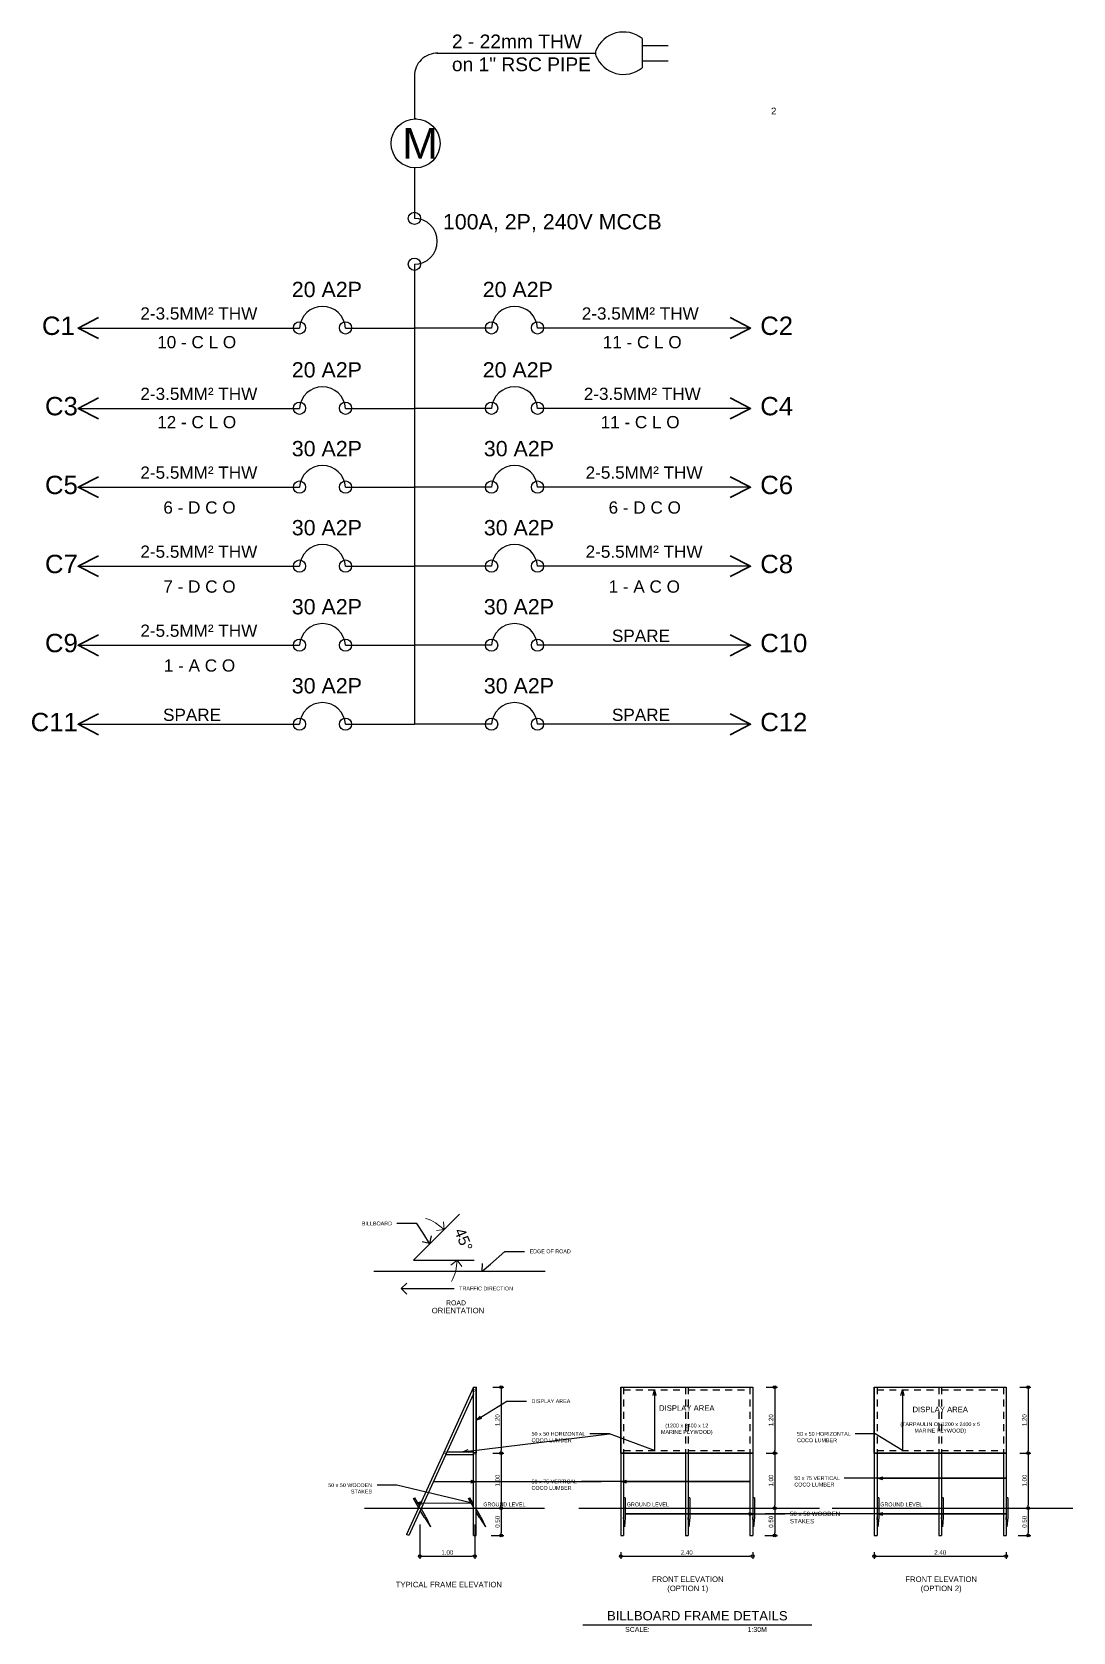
# Model space of a CAD drawing. Header units: metres. Extents: x -460 to 31334, y -1777 to 24987.
# Drawn here: x 239.79 to 258.73, y -846.8 to -817.67 of the extents above; entities that cross this region are included whole.
import ezdxf
from ezdxf import colors
from ezdxf.entities.mleader import LeaderData, LeaderLine
from ezdxf.math import Vec2, Vec3

# ---------------------------------------------------------------- set-up
doc = ezdxf.new("R2010")
doc.units = ezdxf.units.M
doc.header["$MEASUREMENT"] = 0
doc.linetypes.add('HIDDEN2', pattern=[0.1875, 0.125, -0.0625])
doc.layers.get('Defpoints').update_dxf_attribs({"color": 2})
doc.layers.add('CIRCUIT', color=5, linetype='Continuous', lineweight=35)
doc.styles.add('20', font='arial.ttf', dxfattribs={"height": 0.06})
doc.styles.add('50', font='arial.ttf', dxfattribs={"height": 0.125})
doc.styles.get("Standard").update_dxf_attribs({"font": 'arial.ttf'})
doc.dimstyles.new('30', dxfattribs={"dimtxt": 0.2, "dimasz": 0.2, "dimexe": 0.1, "dimexo": 0.1, "dimgap": 0.09, "dimtad": 1, "dimlfac": 0.3, "dimzin": 0, "dimdsep": 46, "dimtxsty": 'Standard', "dimblk": 'OPEN90', "dimcen": 0.09, "dimadec": 0, "dimazin": 0, "dimtfac": 1, "dimtofl": 0, "dimtmove": 0, "dimatfit": 3, "dimldrblk": 'OPEN90', "dimfxl": 1, "dimtolj": 1, "dimtzin": 0, "dimlwd": 5, "dimlwe": 5, "dimarcsym": 0})
doc.dimstyles.new('50c', dxfattribs={"dimtxt": 0.125, "dimasz": 0.12, "dimexe": 0.05, "dimexo": 0.3, "dimgap": 0.025, "dimtad": 1, "dimzin": 0, "dimdsep": 46, "dimtxsty": 'Standard', "dimblk": 'DOTBLANK', "dimcen": 0.09, "dimclrd": 256, "dimclre": 256, "dimclrt": 7, "dimadec": 0, "dimazin": 0, "dimtfac": 1, "dimtix": 1, "dimtofl": 0, "dimtmove": 0, "dimatfit": 3, "dimfxl": 1, "dimtolj": 1, "dimtzin": 0, "dimarcsym": 0})

# ---------------------------------------------------------------- blocks, each defined once
blk = doc.blocks.new('_DotBlank')
at = {"color": 0, "linetype": 'ByBlock', "lineweight": -2}
blk.add_line((-0.5, 0), (-1, 0), dxfattribs=at)
blk.add_circle((0, 0), 0.5, dxfattribs=at)
blk = doc.blocks.new('*D598')
at = {"lineweight": -2, "transparency": 16777216}
for p, q in [((246.848, -844.842), (246.848, -845.467)), ((247.848, -844.842), (247.848, -845.467)), ((246.898, -845.417), (247.798, -845.417))]:
    blk.add_line(p, q, dxfattribs=at)
at = {"layer": 'Defpoints', "color": 0, "transparency": 16777216}
for p in [(246.848, -844.542), (247.848, -844.542), (247.848, -845.417)]:
    blk.add_point(p, dxfattribs=at)
at = {"lineweight": -2, "transparency": 16777216, "xscale": 0.05, "yscale": 0.05, "zscale": 0.05, "rotation": 180}
blk.add_blockref('_DotBlank', (246.848, -845.417), dxfattribs=at)
at = {"lineweight": -2, "transparency": 16777216, "xscale": 0.05, "yscale": 0.05, "zscale": 0.05}
blk.add_blockref('_DotBlank', (247.848, -845.417), dxfattribs=at)
at = {"color": 7, "transparency": 16777216, "insert": (247.348, -845.351), "char_height": 0.08, "attachment_point": 5}
blk.add_mtext('\\A1;1.00', dxfattribs=at)
blk = doc.blocks.new('*D599')
at = {"lineweight": -2, "transparency": 16777216}
for p, q in [((248.173, -842.342), (248.376, -842.342)), ((248.326, -842.392), (248.326, -843.492)), ((248.173, -843.542), (248.376, -843.542))]:
    blk.add_line(p, q, dxfattribs=at)
at = {"layer": 'Defpoints', "color": 0, "transparency": 16777216}
for p in [(247.873, -842.342), (247.873, -843.542), (248.326, -843.542)]:
    blk.add_point(p, dxfattribs=at)
at = {"lineweight": -2, "transparency": 16777216, "xscale": 0.05, "yscale": 0.05, "zscale": 0.05}
for p, rotation in [((248.326, -842.342), 90), ((248.326, -843.542), 270)]:
    blk.add_blockref('_DotBlank', p, dxfattribs=dict(at, rotation=rotation))
at = {"color": 7, "transparency": 16777216, "insert": (248.261, -842.942), "char_height": 0.08, "attachment_point": 5, "rotation": 90}
blk.add_mtext('\\A1;1.20', dxfattribs=at)
blk = doc.blocks.new('*D600')
at = {"lineweight": -2, "transparency": 16777216}
for p, q in [((248.173, -843.542), (248.376, -843.542)), ((248.326, -843.592), (248.326, -844.492)), ((248.148, -844.542), (248.376, -844.542))]:
    blk.add_line(p, q, dxfattribs=at)
at = {"layer": 'Defpoints', "color": 0, "transparency": 16777216}
for p in [(247.873, -843.542), (247.848, -844.542), (248.326, -844.542)]:
    blk.add_point(p, dxfattribs=at)
at = {"lineweight": -2, "transparency": 16777216, "xscale": 0.05, "yscale": 0.05, "zscale": 0.05}
for p, rotation in [((248.326, -843.542), 90), ((248.326, -844.542), 270)]:
    blk.add_blockref('_DotBlank', p, dxfattribs=dict(at, rotation=rotation))
at = {"color": 7, "transparency": 16777216, "insert": (248.261, -844.042), "char_height": 0.08, "attachment_point": 5, "rotation": 90}
blk.add_mtext('\\A1;1.00', dxfattribs=at)
blk = doc.blocks.new('*D601')
at = {"lineweight": -2, "transparency": 16777216}
for p, q in [((248.148, -844.542), (248.376, -844.542)), ((248.326, -844.592), (248.326, -844.992)), ((248.148, -845.042), (248.376, -845.042))]:
    blk.add_line(p, q, dxfattribs=at)
at = {"layer": 'Defpoints', "color": 0, "transparency": 16777216}
for p in [(247.848, -844.542), (247.848, -845.042), (248.326, -845.042)]:
    blk.add_point(p, dxfattribs=at)
at = {"lineweight": -2, "transparency": 16777216, "xscale": 0.05, "yscale": 0.05, "zscale": 0.05}
for p, rotation in [((248.326, -844.542), 90), ((248.326, -845.042), 270)]:
    blk.add_blockref('_DotBlank', p, dxfattribs=dict(at, rotation=rotation))
at = {"color": 7, "transparency": 16777216, "insert": (248.261, -844.792), "char_height": 0.08, "attachment_point": 5, "rotation": 90}
blk.add_mtext('\\A1;0.50', dxfattribs=at)
blk = doc.blocks.new('_Open30')
at = {"color": 0, "linetype": 'ByBlock', "lineweight": -2}
for p, q in [((-1, 0.27), (0, 0)), ((0, 0), (-1, -0.27)), ((0, 0), (-1, 0))]:
    blk.add_line(p, q, dxfattribs=at)
blk = doc.blocks.new('*D602')
at = {"lineweight": -2, "transparency": 16777216}
for p, q in [((250.505, -845.342), (250.505, -845.467)), ((250.555, -845.417), (252.855, -845.417)), ((252.905, -845.342), (252.905, -845.467))]:
    blk.add_line(p, q, dxfattribs=at)
at = {"layer": 'Defpoints', "color": 0, "transparency": 16777216}
for p in [(250.505, -845.042), (252.905, -845.042), (252.905, -845.417)]:
    blk.add_point(p, dxfattribs=at)
at = {"lineweight": -2, "transparency": 16777216, "xscale": 0.05, "yscale": 0.05, "zscale": 0.05, "rotation": 180}
blk.add_blockref('_DotBlank', (250.505, -845.417), dxfattribs=at)
at = {"lineweight": -2, "transparency": 16777216, "xscale": 0.05, "yscale": 0.05, "zscale": 0.05}
blk.add_blockref('_DotBlank', (252.905, -845.417), dxfattribs=at)
at = {"color": 7, "transparency": 16777216, "insert": (251.705, -845.351), "char_height": 0.08, "attachment_point": 5}
blk.add_mtext('\\A1;2.40', dxfattribs=at)
blk = doc.blocks.new('*D587')
at = {"lineweight": -2, "transparency": 16777216}
for p, q in [((253.152, -842.342), (253.355, -842.342)), ((253.305, -842.392), (253.305, -843.492)), ((253.152, -843.542), (253.355, -843.542))]:
    blk.add_line(p, q, dxfattribs=at)
at = {"layer": 'Defpoints', "color": 0, "transparency": 16777216}
for p in [(252.852, -842.342), (252.852, -843.542), (253.305, -843.542)]:
    blk.add_point(p, dxfattribs=at)
at = {"lineweight": -2, "transparency": 16777216, "xscale": 0.05, "yscale": 0.05, "zscale": 0.05}
for p, rotation in [((253.305, -842.342), 90), ((253.305, -843.542), 270)]:
    blk.add_blockref('_DotBlank', p, dxfattribs=dict(at, rotation=rotation))
at = {"color": 7, "transparency": 16777216, "insert": (253.239, -842.942), "char_height": 0.08, "attachment_point": 5, "rotation": 90}
blk.add_mtext('\\A1;1.20', dxfattribs=at)
blk = doc.blocks.new('*D588')
at = {"lineweight": -2, "transparency": 16777216}
for p, q in [((253.152, -843.542), (253.355, -843.542)), ((253.305, -843.592), (253.305, -844.492)), ((253.127, -844.542), (253.355, -844.542))]:
    blk.add_line(p, q, dxfattribs=at)
at = {"layer": 'Defpoints', "color": 0, "transparency": 16777216}
for p in [(252.852, -843.542), (252.827, -844.542), (253.305, -844.542)]:
    blk.add_point(p, dxfattribs=at)
at = {"lineweight": -2, "transparency": 16777216, "xscale": 0.05, "yscale": 0.05, "zscale": 0.05}
for p, rotation in [((253.305, -843.542), 90), ((253.305, -844.542), 270)]:
    blk.add_blockref('_DotBlank', p, dxfattribs=dict(at, rotation=rotation))
at = {"color": 7, "transparency": 16777216, "insert": (253.239, -844.042), "char_height": 0.08, "attachment_point": 5, "rotation": 90}
blk.add_mtext('\\A1;1.00', dxfattribs=at)
blk = doc.blocks.new('*D589')
at = {"lineweight": -2, "transparency": 16777216}
for p, q in [((253.127, -844.542), (253.355, -844.542)), ((253.305, -844.592), (253.305, -844.992)), ((253.127, -845.042), (253.355, -845.042))]:
    blk.add_line(p, q, dxfattribs=at)
at = {"layer": 'Defpoints', "color": 0, "transparency": 16777216}
for p in [(252.827, -844.542), (252.827, -845.042), (253.305, -845.042)]:
    blk.add_point(p, dxfattribs=at)
at = {"lineweight": -2, "transparency": 16777216, "xscale": 0.05, "yscale": 0.05, "zscale": 0.05}
for p, rotation in [((253.305, -844.542), 90), ((253.305, -845.042), 270)]:
    blk.add_blockref('_DotBlank', p, dxfattribs=dict(at, rotation=rotation))
at = {"color": 7, "transparency": 16777216, "insert": (253.239, -844.792), "char_height": 0.08, "attachment_point": 5, "rotation": 90}
blk.add_mtext('\\A1;0.50', dxfattribs=at)
blk = doc.blocks.new('*D592')
at = {"lineweight": -2, "transparency": 16777216}
for p, q in [((255.118, -845.342), (255.118, -845.467)), ((255.168, -845.417), (257.468, -845.417)), ((257.518, -845.342), (257.518, -845.467))]:
    blk.add_line(p, q, dxfattribs=at)
at = {"layer": 'Defpoints', "color": 0, "transparency": 16777216}
for p in [(255.118, -845.042), (257.518, -845.042), (257.518, -845.417)]:
    blk.add_point(p, dxfattribs=at)
at = {"lineweight": -2, "transparency": 16777216, "xscale": 0.05, "yscale": 0.05, "zscale": 0.05, "rotation": 180}
blk.add_blockref('_DotBlank', (255.118, -845.417), dxfattribs=at)
at = {"lineweight": -2, "transparency": 16777216, "xscale": 0.05, "yscale": 0.05, "zscale": 0.05}
blk.add_blockref('_DotBlank', (257.518, -845.417), dxfattribs=at)
at = {"color": 7, "transparency": 16777216, "insert": (256.318, -845.351), "char_height": 0.08, "attachment_point": 5}
blk.add_mtext('\\A1;2.40', dxfattribs=at)
blk = doc.blocks.new('*D584')
at = {"lineweight": -2, "transparency": 16777216}
for p, q in [((257.764, -842.342), (257.967, -842.342)), ((257.917, -842.392), (257.917, -843.492)), ((257.764, -843.542), (257.967, -843.542))]:
    blk.add_line(p, q, dxfattribs=at)
at = {"layer": 'Defpoints', "color": 0, "transparency": 16777216}
for p in [(257.464, -842.342), (257.464, -843.542), (257.917, -843.542)]:
    blk.add_point(p, dxfattribs=at)
at = {"lineweight": -2, "transparency": 16777216, "xscale": 0.05, "yscale": 0.05, "zscale": 0.05}
for p, rotation in [((257.917, -842.342), 90), ((257.917, -843.542), 270)]:
    blk.add_blockref('_DotBlank', p, dxfattribs=dict(at, rotation=rotation))
at = {"color": 7, "transparency": 16777216, "insert": (257.852, -842.942), "char_height": 0.08, "attachment_point": 5, "rotation": 90}
blk.add_mtext('\\A1;1.20', dxfattribs=at)
blk = doc.blocks.new('*D585')
at = {"lineweight": -2, "transparency": 16777216}
for p, q in [((257.764, -843.542), (257.967, -843.542)), ((257.917, -843.592), (257.917, -844.492)), ((257.739, -844.542), (257.967, -844.542))]:
    blk.add_line(p, q, dxfattribs=at)
at = {"layer": 'Defpoints', "color": 0, "transparency": 16777216}
for p in [(257.464, -843.542), (257.439, -844.542), (257.917, -844.542)]:
    blk.add_point(p, dxfattribs=at)
at = {"lineweight": -2, "transparency": 16777216, "xscale": 0.05, "yscale": 0.05, "zscale": 0.05}
for p, rotation in [((257.917, -843.542), 90), ((257.917, -844.542), 270)]:
    blk.add_blockref('_DotBlank', p, dxfattribs=dict(at, rotation=rotation))
at = {"color": 7, "transparency": 16777216, "insert": (257.852, -844.042), "char_height": 0.08, "attachment_point": 5, "rotation": 90}
blk.add_mtext('\\A1;1.00', dxfattribs=at)
blk = doc.blocks.new('*D586')
at = {"lineweight": -2, "transparency": 16777216}
for p, q in [((257.739, -844.542), (257.967, -844.542)), ((257.917, -844.592), (257.917, -844.992)), ((257.739, -845.042), (257.967, -845.042))]:
    blk.add_line(p, q, dxfattribs=at)
at = {"layer": 'Defpoints', "color": 0, "transparency": 16777216}
for p in [(257.439, -844.542), (257.439, -845.042), (257.917, -845.042)]:
    blk.add_point(p, dxfattribs=at)
at = {"lineweight": -2, "transparency": 16777216, "xscale": 0.05, "yscale": 0.05, "zscale": 0.05}
for p, rotation in [((257.917, -844.542), 90), ((257.917, -845.042), 270)]:
    blk.add_blockref('_DotBlank', p, dxfattribs=dict(at, rotation=rotation))
at = {"color": 7, "transparency": 16777216, "insert": (257.852, -844.792), "char_height": 0.08, "attachment_point": 5, "rotation": 90}
blk.add_mtext('\\A1;0.50', dxfattribs=at)
blk = doc.blocks.new('_Open90')
at = {"color": 0, "linetype": 'ByBlock', "lineweight": -2}
for p, q in [((0, 0), (-1, 0)), ((-0.5, 0.5), (0, 0)), ((0, 0), (-0.5, -0.5))]:
    blk.add_line(p, q, dxfattribs=at)
blk = doc.blocks.new('*D593')
at = {"color": 0, "lineweight": 5, "transparency": 16777216}
for start, end in [(59.49, 73.98), (331.02, 345.51)]:
    blk.add_arc((246.732, -840.03), 0.793, start, end, dxfattribs=at)
at = {"layer": 'Defpoints', "color": 0, "transparency": 16777216}
for p in [(247.572, -839.19), (247.498, -839.825), (246.732, -840.03), (246.732, -840.03), (247.836, -840.03)]:
    blk.add_point(p, dxfattribs=at)
at = {"color": 0, "lineweight": 5, "transparency": 16777216, "xscale": 0.2, "yscale": 0.2, "zscale": 0.2}
for p, rotation in [((247.293, -839.469), 322.2450106355942), ((247.525, -840.03), 82.75498936434204)]:
    blk.add_blockref('_Open90', p, dxfattribs=dict(at, rotation=rotation))
at = {"color": 0, "transparency": 16777216, "insert": (247.642, -839.653), "char_height": 0.2, "attachment_point": 5, "rotation": 292.5}
blk.add_mtext('\\A1;45°', dxfattribs=at)

msp = doc.modelspace()

# ---------------------------------------------------------------- linework, layer by layer
at = {"color": 1}
for p, q in [((247.15731, -818.05093), (250.04488, -818.05093)), ((246.74774, -818.47016), (246.74774, -819.24736)), ((246.76954, -819.23484), (246.76954, -819.2468)), ((246.74774, -820.1382), (246.74774, -821.05817)), ((246.74774, -821.89438), (246.74774, -830.27094)), ((240.62891, -823.05505), (244.65858, -823.05505)), ((245.49348, -823.05505), (246.74774, -823.05505)), ((248.15367, -823.05505), (246.74774, -823.05505)), ((252.86657, -823.05505), (248.98857, -823.05505)), ((240.62891, -824.51839), (244.65858, -824.51839)), ((245.49348, -824.51839), (246.74774, -824.51839)), ((248.15367, -824.51839), (246.74774, -824.51839)), ((252.86657, -824.51839), (248.98857, -824.51839)), ((240.62891, -825.95311), (244.65858, -825.95311)), ((245.49348, -825.95311), (246.74774, -825.95311)), ((248.15367, -825.95311), (246.74774, -825.95311)), ((248.15367, -825.95311), (246.74774, -825.95311)), ((252.86657, -825.95311), (248.98857, -825.95311)), ((252.86657, -825.95311), (248.98857, -825.95311)), ((240.62891, -827.39239), (244.65858, -827.39239)), ((245.49348, -827.39239), (246.74774, -827.39239)), ((248.15367, -827.39239), (246.74774, -827.39239)), ((248.15367, -827.39239), (246.74774, -827.39239)), ((252.86657, -827.39239), (248.98857, -827.39239)), ((252.86657, -827.39239), (248.98857, -827.39239)), ((240.62891, -828.83166), (244.65858, -828.83166)), ((245.49348, -828.83166), (246.74774, -828.83166)), ((248.15367, -828.83166), (246.74774, -828.83166)), ((248.15367, -828.83166), (246.74774, -828.83166)), ((252.86657, -828.83166), (248.98857, -828.83166)), ((252.86657, -828.83166), (248.98857, -828.83166)), ((240.62891, -830.27094), (244.65858, -830.27094)), ((245.49348, -830.27094), (246.74774, -830.27094)), ((248.15367, -830.27094), (246.74774, -830.27094)), ((248.15367, -830.27094), (246.74774, -830.27094)), ((252.86657, -830.27094), (248.98857, -830.27094)), ((252.86657, -830.27094), (248.98857, -830.27094))]:
    msp.add_line(p, q, dxfattribs=at)
at = {"lineweight": 30}
for p, q in [((246.73199, -840.02994), (247.57172, -839.1902)), ((247.87602, -843.54176), (247.87602, -842.34176)), ((245.84217, -844.54176), (249.11521, -844.54176)), ((249.73843, -844.54176), (254.12151, -844.54176)), ((254.3508, -844.54176), (258.73388, -844.54176))]:
    msp.add_line(p, q, dxfattribs=at)
for p, q in [((246.73199, -840.02994), (247.83604, -840.02994)), ((246.01122, -840.22994), (249.12991, -840.22994)), ((247.82302, -842.34176), (246.60271, -845.02103)), ((247.82302, -842.46238), (246.64822, -845.04176)), ((247.82302, -845.04176), (247.82302, -842.34176)), ((247.82302, -842.34176), (247.87302, -842.34176)), ((247.87302, -845.04176), (247.87302, -842.34176)), ((247.87302, -843.54176), (247.87302, -842.34176)), ((247.87302, -842.34176), (247.87602, -842.34176)), ((250.50544, -842.34176), (252.90544, -842.34176)), ((250.50544, -842.34176), (250.50544, -845.04176)), ((252.90544, -842.34176), (252.90544, -845.04176)), ((255.11782, -842.34176), (257.51782, -842.34176)), ((255.11782, -842.34176), (255.11782, -845.04176)), ((257.51782, -842.34176), (257.51782, -845.04176)), ((247.32002, -843.56676), (247.82302, -843.56676)), ((247.34279, -843.51676), (247.82302, -843.51676)), ((247.87302, -843.54176), (247.87602, -843.54176)), ((250.50544, -843.54176), (252.90544, -843.54176)), ((250.55544, -843.54176), (250.55544, -845.04176)), ((251.68044, -843.54176), (251.68044, -845.04176)), ((251.73044, -843.54176), (251.73044, -845.04176)), ((252.85544, -843.54176), (252.85544, -845.04176)), ((255.11782, -843.54176), (257.51782, -843.54176)), ((255.16782, -843.54176), (255.16782, -845.04176)), ((256.29282, -843.54176), (256.29282, -845.04176)), ((256.34282, -843.54176), (256.34282, -845.04176)), ((257.46782, -843.54176), (257.46782, -845.04176)), ((246.73151, -844.36996), (246.75749, -844.35496)), ((246.82528, -844.53237), (246.73151, -844.36996)), ((246.84056, -844.49883), (246.75749, -844.35496)), ((246.95749, -844.70137), (246.87127, -844.55203)), ((247.73151, -844.36996), (247.75749, -844.35496)), ((247.82302, -844.52845), (247.73151, -844.36996)), ((247.82302, -844.46845), (247.75749, -844.35496)), ((247.95749, -844.70137), (247.87302, -844.55506)), ((250.55544, -844.35496), (250.55544, -844.71637)), ((250.58544, -844.35496), (250.55544, -844.35496)), ((250.58544, -844.35496), (250.58544, -844.71637)), ((251.73044, -844.35496), (251.73044, -844.71637)), ((251.76044, -844.35496), (251.73044, -844.35496)), ((251.76044, -844.35496), (251.76044, -844.71637)), ((252.90544, -844.35496), (252.90544, -844.71637)), ((252.93544, -844.35496), (252.90544, -844.35496)), ((252.93544, -844.35496), (252.93544, -844.71637)), ((255.16782, -844.35496), (255.16782, -844.71637)), ((255.19782, -844.35496), (255.16782, -844.35496)), ((255.19782, -844.35496), (255.19782, -844.71637)), ((256.34282, -844.35496), (256.34282, -844.71637)), ((256.37282, -844.35496), (256.34282, -844.35496)), ((256.37282, -844.35496), (256.37282, -844.71637)), ((257.51782, -844.35496), (257.51782, -844.71637)), ((257.54782, -844.35496), (257.51782, -844.35496)), ((257.54782, -844.35496), (257.54782, -844.71637)), ((246.93151, -844.71637), (246.85599, -844.58557)), ((246.93151, -844.71637), (247.0445, -844.88208)), ((246.95749, -844.70137), (247.0445, -844.88208)), ((247.93151, -844.71637), (247.87302, -844.61506)), ((247.93151, -844.71637), (248.0445, -844.88208)), ((247.95749, -844.70137), (248.0445, -844.88208)), ((250.57044, -844.88208), (250.55544, -844.71637)), ((250.58544, -844.71637), (250.57044, -844.88208)), ((251.74544, -844.88208), (251.73044, -844.71637)), ((251.76044, -844.71637), (251.74544, -844.88208)), ((252.92044, -844.88208), (252.90544, -844.71637)), ((252.93544, -844.71637), (252.92044, -844.88208)), ((255.18282, -844.88208), (255.16782, -844.71637)), ((255.19782, -844.71637), (255.18282, -844.88208)), ((256.35782, -844.88208), (256.34282, -844.71637)), ((256.37282, -844.71637), (256.35782, -844.88208)), ((257.53282, -844.88208), (257.51782, -844.71637)), ((257.54782, -844.71637), (257.53282, -844.88208)), ((246.64822, -845.04176), (246.60271, -845.02103)), ((247.82302, -845.04176), (247.87302, -845.04176)), ((250.50544, -845.04176), (250.55544, -845.04176)), ((251.68044, -845.04176), (251.73044, -845.04176)), ((252.85544, -845.04176), (252.90544, -845.04176)), ((255.11782, -845.04176), (255.16782, -845.04176)), ((256.29282, -845.04176), (256.34282, -845.04176)), ((257.46782, -845.04176), (257.51782, -845.04176)), ((249.81104, -846.66661), (253.98288, -846.66661))]:
    msp.add_line(p, q)
at = {"lineweight": 20}
for p, q in [((247.79746, -842.39497), (247.84259, -842.41649)), ((247.80822, -842.37241), (247.85335, -842.39393)), ((247.27986, -843.5343), (247.33646, -843.552)), ((247.29012, -843.51179), (247.34514, -843.53186)), ((247.87302, -843.52729), (247.81267, -843.52978)), ((247.87302, -843.5554), (247.81365, -843.55505))]:
    msp.add_line(p, q, dxfattribs=at)
at = {"linetype": 'HIDDEN2'}
for p, q in [((250.55544, -842.34176), (250.55544, -843.54176)), ((250.55544, -842.39176), (251.68044, -842.39176)), ((251.68044, -842.34176), (251.68044, -843.54176)), ((251.73044, -842.34176), (251.73044, -843.54176)), ((251.73044, -842.39176), (252.85544, -842.39176)), ((252.85544, -842.34176), (252.85544, -843.54176)), ((255.16782, -842.34176), (255.16782, -843.54176)), ((255.16782, -842.39176), (256.29282, -842.39176)), ((256.29282, -842.34176), (256.29282, -843.54176)), ((256.34282, -842.34176), (256.34282, -843.54176)), ((256.34282, -842.39176), (257.46782, -842.39176)), ((257.46782, -842.34176), (257.46782, -843.54176)), ((250.55544, -843.49176), (251.68044, -843.49176)), ((251.73044, -843.49176), (252.85544, -843.49176)), ((255.16782, -843.49176), (256.29282, -843.49176)), ((256.34282, -843.49176), (257.46782, -843.49176))]:
    msp.add_line(p, q, dxfattribs=at)
at = {"color": 7, "linetype": 'ByBlock'}
msp.add_lwpolyline([(250.89256, -817.78324), (250.89256, -818.31862)], dxfattribs=at)
at = {"color": 7, "ltscale": 0.0125}
for points in [[(250.89256, -817.91386), (251.36845, -817.91386)], [(250.89256, -818.18801), (251.36845, -818.18801)]]:
    msp.add_lwpolyline(points, dxfattribs=at)
at = {"lineweight": 30}
for points in [[(250.50544, -842.34176), (252.90544, -842.34176), (252.90544, -843.54176), (250.50544, -843.54176)], [(255.11782, -842.34176), (257.51782, -842.34176), (257.51782, -843.54176), (255.11782, -843.54176)]]:
    msp.add_lwpolyline(points, close=True, dxfattribs=at)
at = {"color": 7, "ltscale": 0.0125}
msp.add_circle((246.77012, -819.69278), 0.44598, dxfattribs=at)
at = {"color": 1}
for centre in [(246.74774, -821.05817), (246.74774, -821.89438), (244.65792, -823.05282), (245.49414, -823.05282), (248.15301, -823.05282), (248.98923, -823.05282), (244.65792, -824.51617), (245.49414, -824.51617), (248.15301, -824.51617), (248.98923, -824.51617), (244.65792, -825.95089), (245.49414, -825.95089), (248.15301, -825.95089), (248.15301, -825.95089), (248.98923, -825.95089), (248.98923, -825.95089), (244.65792, -827.39017), (245.49414, -827.39017), (248.15301, -827.39017), (248.15301, -827.39017), (248.98923, -827.39017), (248.98923, -827.39017), (244.65792, -828.82944), (245.49414, -828.82944), (248.15301, -828.82944), (248.15301, -828.82944), (248.98923, -828.82944), (248.98923, -828.82944), (244.65792, -830.26872), (245.49414, -830.26872), (248.15301, -830.26872), (248.15301, -830.26872), (248.98923, -830.26872), (248.98923, -830.26872)]:
    msp.add_circle(centre, 0.1115, dxfattribs=at)
at = {"color": 7, "linetype": 'ByBlock'}
for centre, radius, start, end in [((250.55436, -818.20795), 0.54292, 51.469294, 157.971567), ((250.22334, -818.05093), 0.17846, 164.860529, 195.139472), ((250.55436, -817.89391), 0.54292, 202.028565, 308.53089)]:
    msp.add_arc(centre, radius, start, end, dxfattribs=at)
at = {"color": 1}
for centre, radius, start, end in [((247.16591, -818.46902), 0.41817, 88.821368, 180.156709), ((246.74774, -821.47627), 0.41811, 270, 90), ((245.07603, -823.07848), 0.41811, 3.212492, 176.787508), ((248.57112, -823.07848), 0.41811, 3.212492, 176.787508), ((245.07603, -824.54182), 0.41811, 3.212492, 176.787508), ((248.57112, -824.54182), 0.41811, 3.212492, 176.787508), ((245.07603, -825.97654), 0.41811, 3.212492, 176.787508), ((248.57112, -825.97654), 0.41811, 3.212492, 176.787508), ((248.57112, -825.97654), 0.41811, 3.212492, 176.787508), ((245.07603, -827.41582), 0.41811, 3.212492, 176.787508), ((248.57112, -827.41582), 0.41811, 3.212492, 176.787508), ((248.57112, -827.41582), 0.41811, 3.212492, 176.787508), ((245.07603, -828.8551), 0.41811, 3.212492, 176.787508), ((248.57112, -828.8551), 0.41811, 3.212492, 176.787508), ((248.57112, -828.8551), 0.41811, 3.212492, 176.787508), ((245.07603, -830.29437), 0.41811, 3.212492, 176.787508), ((248.57112, -830.29437), 0.41811, 3.212492, 176.787508), ((248.57112, -830.29437), 0.41811, 3.212492, 176.787508)]:
    msp.add_arc(centre, radius, start, end, dxfattribs=at)
for p in [(246.84802, -844.54176), (247.84802, -844.54176)]:
    msp.add_point(p)
at = {"layer": 'CIRCUIT', "transparency": 33554687}
for points in [[(241, -823.24481), (240.62891, -823.05505), (241, -822.86528)], [(252.49548, -823.24481), (252.86657, -823.05505), (252.49548, -822.86528)], [(241, -824.70816), (240.62891, -824.51839), (241, -824.32863)], [(252.49548, -824.70816), (252.86657, -824.51839), (252.49548, -824.32863)], [(241, -826.14288), (240.62891, -825.95311), (241, -825.76335)], [(252.49548, -826.14288), (252.86657, -825.95311), (252.49548, -825.76335)], [(241, -827.58215), (240.62891, -827.39239), (241, -827.20263)], [(252.49548, -827.58215), (252.86657, -827.39239), (252.49548, -827.20263)], [(241, -829.02143), (240.62891, -828.83166), (241, -828.6419)], [(252.49548, -829.02143), (252.86657, -828.83166), (252.49548, -828.6419)], [(241, -830.4607), (240.62891, -830.27094), (241, -830.08118)], [(252.49548, -830.4607), (252.86657, -830.27094), (252.49548, -830.08118)]]:
    msp.add_lwpolyline(points, dxfattribs=at)

# ---------------------------------------------------------------- texts
at = {"color": 7, "transparency": 33554687, "insert": (247.4312, -817.71159), "char_height": 0.25, "width": 4.2258999, "attachment_point": 1}
msp.add_mtext('2 - 22mm THW\\Pon 1" RSC PIPE', dxfattribs=at)
at = {"transparency": 33554687, "insert": (253.23868, -819.04215), "char_height": 0.125, "attachment_point": 1, "style": '50'}
msp.add_mtext_dynamic_manual_height_columns('2', width=0.1098359, gutter_width=0.5, heights=[0], dxfattribs=at)
at = {"ltscale": 0.0125, "insert": (246.52758, -819.41555), "char_height": 0.55748, "width": 1.1937878, "attachment_point": 1}
msp.add_mtext('M', dxfattribs=at)
at = {"color": 7}
for s, insert, char_height, width, attachment_point in [('100A, 2P, 240V MCCB', (247.2669, -820.98025), 0.2787392, 5.5559543, 1), ('20 A2P', (244.51702, -822.21383), 0.278739, 5.5559543, 1), ('20 A2P', (247.9917, -822.21383), 0.278739, 5.5559543, 1), ('2-3.5MM² THW', (241.76158, -822.67833), 0.2229914, 4.9253108, 1), ('2-3.5MM² THW ', (251.92318, -822.67833), 0.2229914, 4.9253108, 3), ('{\\fArial|b0|i0|c0|p34;\\C7;C1}', (240.56793, -823.01646), 0.3344871, 0.5121837, 6), ('C2', (253.04269, -823.01646), 0.334487, 0.5121837, 4), ('10 - C L O', (242.06782, -823.20063), 0.222991, 4.9253108, 1), ('11 - C L O', (250.1753, -823.20063), 0.222991, 4.9253108, 1), ('20 A2P', (244.51702, -823.67718), 0.278739, 5.5559543, 1), ('20 A2P', (247.9917, -823.67718), 0.278739, 5.5559543, 1), ('2-3.5MM² THW', (241.76158, -824.14168), 0.2229914, 4.9253108, 1), ('2-3.5MM² THW', (249.83166, -824.14168), 0.2229914, 4.9253108, 1), ('C3', (240.62298, -824.47992), 0.334487, 0.5121837, 6), ('C4', (253.04269, -824.4798), 0.334487, 0.5121837, 4), ('12 - C L O', (242.06782, -824.65721), 0.222991, 4.9253108, 1), ('11 - C L O', (250.1379, -824.65721), 0.222991, 4.9253108, 1), ('30 A2P', (244.51702, -825.1119), 0.278739, 5.5559543, 1), ('30 A2P', (248.01211, -825.1119), 0.278739, 5.5559543, 1), ('2-5.5MM² THW', (241.76158, -825.5764), 0.2229914, 4.9253108, 1), ('2-5.5MM² THW', (249.86454, -825.5764), 0.2229914, 4.9253108, 1), ('C5', (240.62298, -825.91464), 0.334487, 0.5121837, 6), ('C6', (253.04269, -825.91452), 0.334487, 0.5121837, 4), ('6 - D C O', (242.17977, -826.21195), 0.222991, 4.9253108, 1), ('6 - D C O', (250.28272, -826.21195), 0.222991, 4.9253108, 1), ('30 A2P', (244.51702, -826.55117), 0.278739, 5.5559543, 1), ('30 A2P', (248.01211, -826.55117), 0.278739, 5.5559543, 1), ('2-5.5MM² THW', (241.76158, -827.01568), 0.2229914, 4.9253108, 1), ('2-5.5MM² THW', (249.86454, -827.01568), 0.2229914, 4.9253108, 1), ('C7', (240.62298, -827.35391), 0.334487, 0.5121837, 6), ('C8', (253.04269, -827.3538), 0.334487, 0.5121837, 4), ('7 - D C O', (242.17977, -827.65123), 0.222991, 4.9253108, 1), ('1 - A C O', (250.28272, -827.65123), 0.222991, 4.9253108, 1), ('30 A2P', (244.51702, -827.99045), 0.278739, 5.5559543, 1), ('30 A2P', (248.01211, -827.99045), 0.278739, 5.5559543, 1), ('2-5.5MM² THW', (241.76158, -828.45495), 0.2229914, 4.9253108, 1), ('SPARE', (251.39946, -828.66046), 0.222991, 4.2622947, 6), ('C9', (240.62298, -828.79319), 0.334487, 0.5121837, 6), ('C10', (253.04269, -828.79307), 0.334487, 0.5121837, 4), ('1 - A C O', (242.18887, -829.08828), 0.222991, 4.9253108, 1), ('30 A2P', (244.51702, -829.42973), 0.278739, 5.5559543, 1), ('30 A2P', (248.01211, -829.42973), 0.278739, 5.5559543, 1), ('SPARE', (243.22981, -830.09974), 0.222991, 4.2622947, 6), ('SPARE', (251.39946, -830.09974), 0.222991, 4.2622947, 6), ('C11', (240.62298, -830.23247), 0.334487, 0.5121837, 6), ('C12', (253.04269, -830.23235), 0.334487, 0.5121837, 4)]:
    msp.add_mtext(s, dxfattribs=dict(at, insert=insert, char_height=char_height, width=width, attachment_point=attachment_point))
at = {"style": '20'}
for s, insert, char_height, width, attachment_point in [('ROAD', (247.50581, -840.80589), 0.09, 2.4878985, 5), ('ORIENTATION', (247.5412, -840.94652), 0.1, 5.0558641, 5), ('{\\H0.66667x;DISPLAY AREA}\\P{\\H0.66667x;\\P\\H0.7x;(1200 x 2400 x 12\\PMARINE PLYWOOD)}', (251.70544, -842.94176), 0.15, 2.4, 5), ('{\\H0.66667x;DISPLAY AREA\\P\\H0.7x;\\P(TARPAULIN ON1200 x 2400 x 5\\PMARINE PLYWOOD)}', (256.31782, -842.94176), 0.15, 2.4, 5), ('GROUND LEVEL', (248.00274, -844.44014), 0.07, 1.4160166, 1), ('GROUND LEVEL', (250.61365, -844.44014), 0.07, 1.4160166, 1), ('GROUND LEVEL', (255.22602, -844.44014), 0.07, 1.4160166, 1), ('TYPICAL FRAME ELEVATION', (247.37551, -845.93573), 0.1, 2.4878985, 5), ('FRONT ELEVATION\\P(OPTION 1)', (251.723, -845.93573), 0.1, 2.4878985, 5), ('FRONT ELEVATION\\P(OPTION 2)', (256.33537, -845.93573), 0.1, 2.4878985, 5), ('BILLBOARD FRAME DETAILS', (251.8975, -846.50341), 0.17, 5.0558641, 5), ('SCALE:                                                   1:30M', (251.87357, -846.75293), 0.09, 4.8117694, 5)]:
    msp.add_mtext(s, dxfattribs=dict(at, insert=insert, char_height=char_height, width=width, attachment_point=attachment_point))

# ---------------------------------------------------------------- dimensions: what is measured, and where the dimension line sits
dim = msp.add_angular_dim_2l(base=(247.49791, -839.82471), line1=((246.73199, -840.02994), (247.57172, -839.1902)), line2=((246.73199, -840.02994), (247.83604, -840.02994)), dimstyle='30')
dim.commit()
dim.dimension.update_dxf_attribs({"geometry": '*D593', "text_midpoint": (247.64168, -839.65313)})
for base, p1, p2, override, picture, middle in [((248.32643, -843.54176), (247.87302, -842.34176), (247.87302, -843.54176), {"dimtxt": 0.08, "dimasz": 0.05}, '*D599', (248.26059, -842.94176)), ((253.3051, -843.54176), (252.85168, -842.34176), (252.85168, -843.54176), {"dimtxt": 0.08, "dimasz": 0.05}, '*D587', (253.23925, -842.94176)), ((257.91747, -843.54176), (257.46405, -842.34176), (257.46405, -843.54176), {"dimtxt": 0.08, "dimasz": 0.05}, '*D584', (257.85162, -842.94176)), ((248.32643, -844.54176), (247.87302, -843.54176), (247.84802, -844.54176), {"dimtxt": 0.08, "dimasz": 0.05, "dimtmove": 1}, '*D600', (248.26059, -844.04176)), ((253.3051, -844.54176), (252.85168, -843.54176), (252.82668, -844.54176), {"dimtxt": 0.08, "dimasz": 0.05, "dimtmove": 1}, '*D588', (253.23925, -844.04176)), ((257.91747, -844.54176), (257.46405, -843.54176), (257.43905, -844.54176), {"dimtxt": 0.08, "dimasz": 0.05, "dimtmove": 1}, '*D585', (257.85162, -844.04176)), ((248.32643, -845.04176), (247.84802, -844.54176), (247.84802, -845.04176), {"dimtxt": 0.08, "dimasz": 0.05, "dimtmove": 1}, '*D601', (248.26059, -844.79176)), ((253.3051, -845.04176), (252.82668, -844.54176), (252.82668, -845.04176), {"dimtxt": 0.08, "dimasz": 0.05, "dimtmove": 1}, '*D589', (253.23925, -844.79176)), ((257.91747, -845.04176), (257.43905, -844.54176), (257.43905, -845.04176), {"dimtxt": 0.08, "dimasz": 0.05, "dimtmove": 1}, '*D586', (257.85162, -844.79176))]:
    dim = msp.add_linear_dim(base=base, p1=p1, p2=p2, angle=90, dimstyle='50c', override=override)
    dim.commit()
    dim.dimension.update_dxf_attribs({"geometry": picture, "text_midpoint": middle})
for base, p1, p2, picture, middle in [((247.84802, -845.41699), (246.84802, -844.54176), (247.84802, -844.54176), '*D598', (247.34802, -845.35114)), ((252.90544, -845.41699), (250.50544, -845.04176), (252.90544, -845.04176), '*D602', (251.70544, -845.35114)), ((257.51782, -845.41699), (255.11782, -845.04176), (257.51782, -845.04176), '*D592', (256.31782, -845.35114))]:
    dim = msp.add_linear_dim(base=base, p1=p1, p2=p2, dimstyle='50c', override={"dimtxt": 0.08, "dimasz": 0.05})
    dim.commit()
    dim.dimension.update_dxf_attribs({"geometry": picture, "text_midpoint": middle})

# ---------------------------------------------------------------- leaders
ml = msp.add_multileader_mtext('Standard')
ml.set_content('BILLBOARD', color=7)
ml.set_leader_properties()
ml.set_arrow_properties(name='OPEN90')
ml.build(insert=Vec2(0, 0))
ml.multileader.update_dxf_attribs({"dogleg_length": 0.36, "arrow_head_size": 0.2})
ctx = ml.context
ctx.base_point, ctx.char_height, ctx.arrow_head_size, ctx.landing_gap_size, ctx.plane_origin = Vec3(245.71496, -839.35966), 0.07, 0.2, 0.09, Vec3(247.43601, -839.72161)
ctx.text_align_type = 2
notes = []
notes.append((ctx, [(0, (1, 1, 0), (246.79151, -839.35966), (-1, 0), 0.36, [(0, [(247.02613, -839.72161)], 0, [])])]))
ctx.mtext.insert, ctx.mtext.alignment, ctx.mtext.flow_direction = Vec3(246.34151, -839.32406), 3, 5
ml = msp.add_multileader_mtext('Standard')
ml.set_content('EDGE OF ROAD', color=7)
ml.set_leader_properties()
ml.set_arrow_properties(name='OPEN90')
ml.build(insert=Vec2(0, 0))
ml.multileader.update_dxf_attribs({"dogleg_length": 0.36, "arrow_head_size": 0.2})
ctx = ml.context
ctx.base_point, ctx.char_height, ctx.arrow_head_size, ctx.landing_gap_size, ctx.plane_origin = Vec3(248.75506, -839.86799), 0.07, 0.2, 0.09, Vec3(247.57056, -840.22994)
notes.append((ctx, [(0, (1, 1, 0), (248.39506, -839.86799), (1, 0), 0.36, [(0, [(247.98044, -840.22994)], 0, [])])]))
ctx.mtext.insert, ctx.mtext.flow_direction = Vec3(248.84506, -839.83239), 5
ml = msp.add_multileader_mtext('Standard')
ml.set_content('TRAFFIC DIRECTION', color=7)
ml.set_leader_properties()
ml.set_arrow_properties(name='OPEN90')
ml.build(insert=Vec2(0, 0))
ml.multileader.update_dxf_attribs({"dogleg_length": 0.36, "arrow_head_size": 0.2})
ctx = ml.context
ctx.base_point, ctx.char_height, ctx.arrow_head_size, ctx.landing_gap_size, ctx.plane_origin = Vec3(247.47471, -840.54461), 0.07, 0.2, 0.09, Vec3(246.50886, -840.54461)
notes.append((ctx, [(0, (1, 1, 0), (247.11471, -840.54461), (1, 0), 0.36, [(0, [(246.50886, -840.54461)], 0, [])])]))
ctx.mtext.insert, ctx.mtext.flow_direction = Vec3(247.56471, -840.50901), 5
ml = msp.add_multileader_mtext('Standard')
ml.set_content('50 x 50 HORIZONTAL\\PCOCO LUMBER', color=7)
ml.set_leader_properties()
ml.set_arrow_properties(name='OPEN30')
ml.build(insert=Vec2(0, 0))
ml.multileader.update_dxf_attribs({"dogleg_length": 0.36, "arrow_head_size": 0.1})
ctx = ml.context
ctx.base_point, ctx.char_height, ctx.arrow_head_size, ctx.landing_gap_size, ctx.plane_origin = Vec3(248.79011, -843.19159), 0.07, 0.1, 0.09, Vec3(247.62957, -843.53643)
notes.append((ctx, [(1, (1, 1, 0), (250.30075, -843.19159), (-1, 0), 0.36, [(0, [(247.62957, -843.51676)], 0, []), (2, [(251.11794, -842.39176), (251.11794, -843.49176)], 0, [])])]))
ctx.mtext.insert, ctx.mtext.flow_direction = Vec3(248.88011, -843.156), 5
ml = msp.add_multileader_mtext('Standard')
ml.set_content('50 x 50 HORIZONTAL\\PCOCO LUMBER', color=7)
ml.set_leader_properties()
ml.set_arrow_properties(name='OPEN30')
ml.build(insert=Vec2(0, 0))
ml.multileader.update_dxf_attribs({"dogleg_length": 0.36, "arrow_head_size": 0.1})
ctx = ml.context
ctx.base_point, ctx.char_height, ctx.arrow_head_size, ctx.landing_gap_size, ctx.plane_origin = Vec3(253.62142, -843.19159), 0.07, 0.1, 0.09, Vec3(252.14126, -843.53643)
notes.append((ctx, [(1, (1, 1, 0), (255.13206, -843.19159), (-1, 0), 0.36, [(2, [(255.62963, -842.39176), (255.62963, -843.49176)], 0, [])])]))
ctx.mtext.insert, ctx.mtext.flow_direction = Vec3(253.71142, -843.156), 5
ml = msp.add_multileader_mtext('Standard')
ml.set_content('DISPLAY AREA', color=7)
ml.set_leader_properties()
ml.set_arrow_properties(name='OPEN30')
ml.build(insert=Vec2(0, 0))
ml.multileader.update_dxf_attribs({"dogleg_length": 0.36, "arrow_head_size": 0.1})
ctx = ml.context
ctx.base_point, ctx.char_height, ctx.arrow_head_size, ctx.landing_gap_size, ctx.plane_origin = Vec3(248.79011, -842.59692), 0.07, 0.1, 0.09, Vec3(247.87302, -842.94176)
notes.append((ctx, [(0, (1, 1, 0), (248.43011, -842.59692), (1, 0), 0.36, [(0, [(247.87302, -842.94176)], 0, [])])]))
ctx.mtext.insert, ctx.mtext.flow_direction = Vec3(248.88011, -842.56132), 5
ml = msp.add_multileader_mtext('Standard')
ml.set_content('50 x 75 VERTICAL \\PCOCO LUMBER', color=7)
ml.set_leader_properties()
ml.set_arrow_properties(name='OPEN30')
ml.build(insert=Vec2(0, 0))
ml.multileader.update_dxf_attribs({"dogleg_length": 0.36, "arrow_head_size": 0.1})
ctx = ml.context
ctx.base_point, ctx.char_height, ctx.arrow_head_size, ctx.landing_gap_size, ctx.plane_origin = Vec3(253.5731, -843.99842), 0.07, 0.1, 0.09, Vec3(252.51199, -844.00181)
notes.append((ctx, [(1, (1, 1, 0), (254.93171, -843.99842), (-1, 0), 0.36, [(4, [(255.17149, -843.99842), (256.34649, -843.99842), (257.52149, -843.99842)], 0, [])])]))
ctx.mtext.insert, ctx.mtext.flow_direction = Vec3(253.6631, -843.96282), 5
ml = msp.add_multileader_mtext('Standard')
ml.set_content('50 x 50 WOODEN\\PSTAKES', color=7)
ml.set_leader_properties()
ml.set_arrow_properties(name='OPEN30')
ml.build(insert=Vec2(0, 0))
ml.multileader.update_dxf_attribs({"dogleg_length": 0.36, "arrow_head_size": 0.1})
ctx = ml.context
ctx.base_point, ctx.char_height, ctx.arrow_head_size, ctx.landing_gap_size, ctx.plane_origin = Vec3(245.10162, -844.12517), 0.07, 0.1, 0.09, Vec3(246.80547, -844.45117)
ctx.text_align_type = 2
notes.append((ctx, [(0, (1, 1, 0), (246.42838, -844.12517), (-1, 0), 0.36, [(1, [(246.7784, -844.45117), (247.77727, -844.44921)], 0, [])])]))
ctx.mtext.insert, ctx.mtext.alignment, ctx.mtext.flow_direction = Vec3(245.97838, -844.08957), 3, 5
ml = msp.add_multileader_mtext('Standard')
ml.set_content('50 x 75 VERTICAL \\PCOCO LUMBER', color=7)
ml.set_leader_properties()
ml.set_arrow_properties(name='OPEN30')
ml.build(insert=Vec2(0, 0))
ml.multileader.update_dxf_attribs({"dogleg_length": 0.36, "arrow_head_size": 0.1})
ctx = ml.context
ctx.base_point, ctx.char_height, ctx.arrow_head_size, ctx.landing_gap_size, ctx.plane_origin = Vec3(248.79011, -844.06015), 0.07, 0.1, 0.09, Vec3(247.84594, -844.06355)
notes.append((ctx, [(1, (1, 1, 0), (250.14872, -844.06015), (-1, 0), 0.36, [(1, [(247.87302, -844.06355), (247.09437, -844.06015)], 0, []), (4, [(250.50544, -844.06015), (251.68044, -844.06015), (252.85544, -844.06015)], 0, [])])]))
ctx.mtext.insert, ctx.mtext.flow_direction = Vec3(248.88011, -844.02456), 5
ml = msp.add_multileader_mtext('Standard')
ml.set_content('50 x 50 WOODEN\\PSTAKES', color=7)
ml.set_leader_properties()
ml.set_arrow_properties(name='OPEN30')
ml.build(insert=Vec2(0, 0))
ml.multileader.update_dxf_attribs({"dogleg_length": 0.36, "arrow_head_size": 0.1})
ctx = ml.context
ctx.base_point, ctx.char_height, ctx.arrow_head_size, ctx.landing_gap_size, ctx.plane_origin = Vec3(253.49256, -844.64767), 0.08, 0.1, 0.09, Vec3(252.51199, -844.65106)
notes.append((ctx, [(0, (1, 1, 0), (253.13256, -844.64767), (1, 0), 0.36, [(4, [(255.17149, -844.64767), (256.34649, -844.64767), (257.52149, -844.64767)], 0, []), (5, [(252.93544, -844.64767), (251.76044, -844.64767), (250.58544, -844.64767)], 0, [])])]))
ctx.mtext.insert, ctx.mtext.flow_direction = Vec3(253.58256, -844.60699), 5
for ctx, leaders in notes:
    for number, flags, end, landing, length, lines in leaders:
        leader = LeaderData()
        leader.index, (leader.has_last_leader_line, leader.has_dogleg_vector, leader.attachment_direction) = number, flags
        leader.last_leader_point, leader.dogleg_vector, leader.dogleg_length = Vec3(end), Vec3(landing), length
        for number, points, colour, breaks in lines:
            line = LeaderLine()
            line.index, line.vertices, line.color, line.breaks = number, Vec3.list(points), colors.encode_raw_color(colour), breaks
            leader.lines.append(line)
        ctx.leaders.append(leader)

doc.saveas('drawing.dxf')
